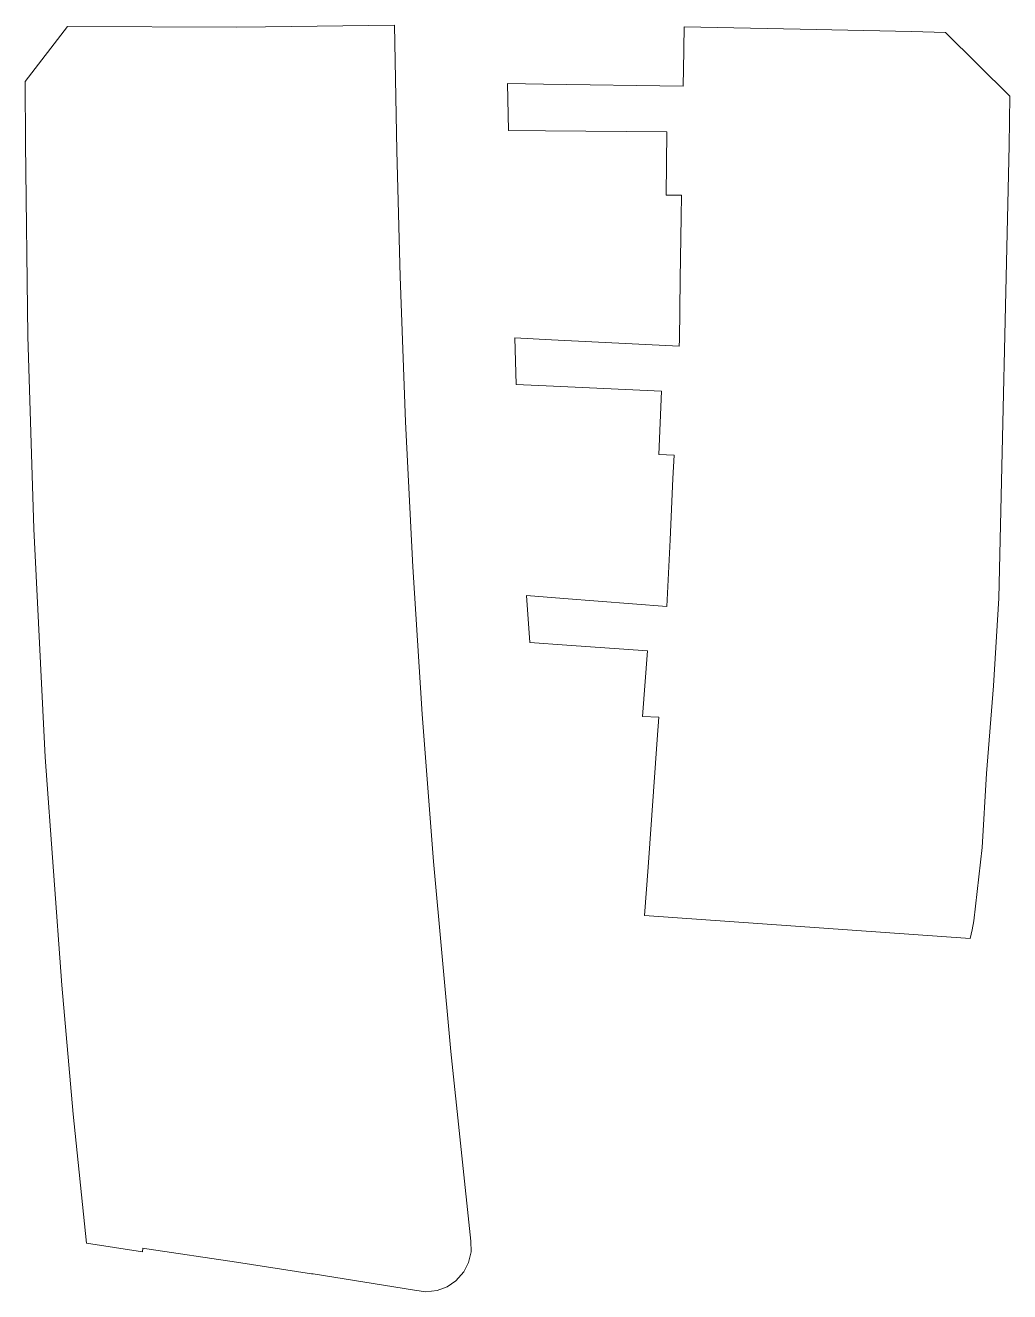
# Model space of a CAD drawing. Header units: metres. Extents: x 113439.4 to 113500.4, y 502857.9 to 502936.3.
import ezdxf

# ---------------------------------------------------------------- set-up
doc = ezdxf.new("R2010")
doc.units = ezdxf.units.M
doc.header["$MEASUREMENT"] = 0
doc.layers.add('gebiedstype woongebied variant 2', color=7, linetype='Continuous', lineweight=0)

msp = doc.modelspace()

# ---------------------------------------------------------------- linework, layer by layer
at = {"layer": 'gebiedstype woongebied variant 2', "flags": 128}
for points in [[(113452.524, 502936.178), (113442.058, 502936.21), (113439.44, 502932.809), (113439.457, 502928.965), (113439.599127, 502917.037163), (113439.962, 502905.114), (113440.676019, 502890.969689), (113441.694, 502876.843999), (113442.412977, 502868.848237), (113443.231, 502860.862), (113446.691, 502860.326), (113446.725, 502860.543), (113446.972, 502860.505), (113452.528, 502859.684), (113457.174092, 502858.965976), (113457.271, 502858.951), (113463.551, 502857.958), (113464.263893, 502857.854519), (113464.952867, 502857.931607), (113465.569573, 502858.160673), (113466.111494, 502858.525564), (113466.60829, 502859.086792), (113466.904174, 502859.667489), (113467.05764, 502860.312189), (113467.054, 502860.973), (113465.801044, 502872.725559), (113464.729, 502884.496), (113464.030985, 502893.621211), (113463.456, 502902.755), (113463.005003, 502911.738927), (113462.672, 502920.728), (113462.453008, 502928.508562), (113462.316, 502936.291), (113454.326253, 502936.198798), (113452.524, 502936.178)], [(113480.199, 502932.523), (113480.201, 502932.643), (113480.214, 502933.494), (113480.269, 502936.207), (113487.448, 502936.048), (113494.354, 502935.913), (113496.445, 502935.851), (113500.432, 502931.9), (113500.4, 502928.844), (113499.758, 502900.809), (113499.437029, 502895.37441), (113498.999, 502889.948), (113498.728028, 502885.371327), (113498.21, 502880.816), (113498.098913, 502880.267708), (113497.984983, 502879.720001), (113477.807, 502881.153), (113478.024, 502884.145), (113478.597, 502892.065), (113478.693732, 502893.431193), (113477.679, 502893.477), (113477.982, 502897.556), (113472.992398, 502897.903681), (113470.706, 502898.063), (113470.486, 502900.978), (113472.811671, 502900.796365), (113479.187081, 502900.298447), (113479.3855, 502904.4155), (113479.569, 502908.223), (113479.636, 502909.672), (113478.695, 502909.716), (113478.868, 502913.624), (113472.164308, 502913.935886), (113469.862, 502914.043), (113469.761, 502916.925), (113472.045748, 502916.811536), (113479.95, 502916.419), (113479.952, 502916.462), (113479.967, 502916.772), (113480.0235, 502920.592), (113480.08, 502924.412), (113480.093, 502925.771), (113479.151, 502925.78), (113479.179, 502929.692), (113471.680926, 502929.761582), (113469.373, 502929.783), (113469.316, 502932.683), (113471.537171, 502932.650345), (113480.199, 502932.523)]]:
    msp.add_lwpolyline(points, dxfattribs=at)

doc.saveas('drawing.dxf')
